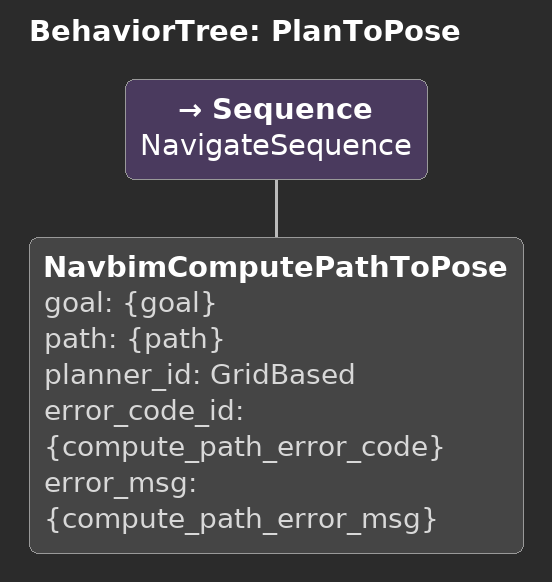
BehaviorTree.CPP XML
<!--
  Simple Behavior Tree for NAV-BIM that only performs path planning.
-->
<root BTCPP_format="4" main_tree_to_execute="PlanToPose">
  <BehaviorTree ID="PlanToPose">
    <Sequence name="NavigateSequence">
      <NavbimComputePathToPose goal="{goal}" path="{path}" planner_id="GridBased" error_code_id="{compute_path_error_code}" error_msg="{compute_path_error_msg}"/>
    </Sequence>
  </BehaviorTree>
</root>
